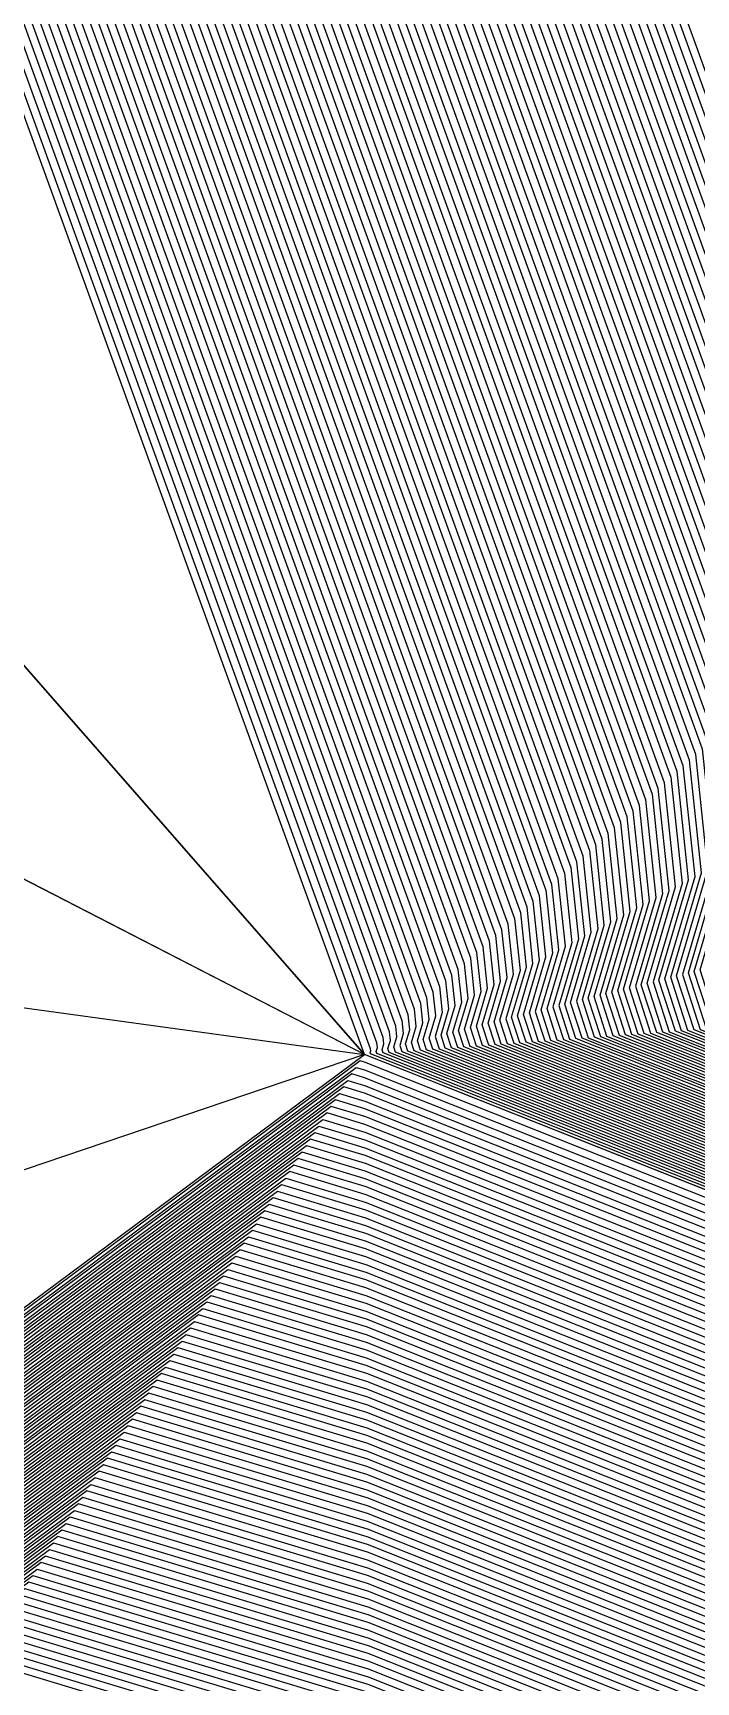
# Model space of a CAD drawing. Extents: x 7084 to 11035, y 13750 to 16729.
# Drawn here: x 8054.8 to 8170.6, y 14582.4 to 14870.4 of the extents above; entities that cross this region are included whole.
import ezdxf

# ---------------------------------------------------------------- set-up
doc = ezdxf.new("R2010")
doc.units = 0
doc.layers.add('Default', color=7, linetype='Continuous')

msp = doc.modelspace()

# ---------------------------------------------------------------- linework, layer by layer
at = {"layer": 'Default'}
for points in [[(8894.11, 16236.49), (8387.24, 16218.85), (8346.13, 16228.06), (8314.24, 16208.21), (8300.78, 16184.81), (8212.63, 16109.83), (8184.28, 16094.23), (7977.12, 15900.14), (7953.03, 15899.43), (7943.81, 15839.88), (7860.07, 15509.05), (7858.65, 15504.79), (7850.86, 15462.96), (7837.63, 15308.57), (7692.18, 15154.19), (7564.37, 15004.21), (7550.19, 14971.6), (7475.26, 14803.98), (7445.5, 14745.84), (7432.27, 14481.18), (7474.8, 14442.18), (7571.76, 14287.79), (7605.78, 14278.58), (8068.57, 14622.64)], [(8308.88, 16220.59), (8291.44, 16190.29), (8206.74, 16118.24), (8170.03, 16098.04), (7971, 15911.57), (7939.79, 15910.65), (7927.86, 15833.52), (7847.4, 15515.66), (7845.56, 15510.16), (7835.47, 15455.98), (7822.76, 15307.65), (7683.02, 15159.32), (7560.21, 15015.22), (7541.86, 14972.98), (7469.87, 14811.94), (7431.32, 14736.64), (7418.61, 14482.36), (7473.68, 14431.86), (7566.85, 14283.52), (7610.9, 14271.59), (8055.55, 14602.16), (8113.37, 14584.71), (8604.6, 14389.76)], [(8899.66, 16214.25), (8362.98, 16195.57), (8340.07, 16200.7), (8322.29, 16189.64), (8314.78, 16176.6), (8221.45, 16097.2), (8205.65, 16088.51), (7986.31, 15883), (7972.88, 15882.61), (7967.74, 15849.41), (7879.07, 15499.12), (7878.28, 15496.75), (7873.94, 15473.43), (7859.94, 15309.96), (7705.93, 15146.5), (7570.59, 14987.7), (7562.69, 14969.52), (7483.36, 14792.04), (7466.77, 14759.63), (7452.77, 14479.4), (7476.47, 14457.67), (7579.14, 14294.2), (7598.1, 14289.06), (8088.11, 14653.36)], [(8902.54, 16202.72), (8350.4, 16183.5), (8336.92, 16186.52), (8326.46, 16180.01), (8322.05, 16172.34), (8226.02, 16090.65), (8216.73, 16085.54), (7991.07, 15874.11), (7983.17, 15873.88), (7980.15, 15854.35), (7888.93, 15493.97), (7888.46, 15492.58), (7885.9, 15478.86), (7871.5, 15310.69), (7713.06, 15142.51), (7573.82, 14979.13), (7569.18, 14968.44), (7487.56, 14785.85), (7477.8, 14766.79), (7463.39, 14478.48), (7477.33, 14465.7), (7582.96, 14297.52), (7594.12, 14294.5), (8098.25, 14669.29)], [(8622.29, 14404.43), (8113.24, 14606.45), (8067.13, 14620.36), (7606.35, 14277.8), (7571.22, 14287.32), (7474.67, 14441.03), (7430.76, 14481.31), (7443.92, 14744.82), (7474.66, 14804.86), (7549.26, 14971.75), (7563.9, 15005.43), (7691.17, 15154.76), (7835.98, 15308.47), (7849.15, 15462.19), (7857.2, 15505.39), (7858.66, 15509.78), (7942.04, 15839.17), (7951.55, 15900.68), (7976.44, 15901.41), (8182.69, 16094.65)], [(8632.24, 14412.68), (8113.17, 14618.68), (8073.64, 14630.61), (7603.79, 14281.29), (7573.67, 14289.45), (7475.23, 14446.2), (7437.59, 14480.72), (7451.01, 14749.42), (7477.36, 14800.88), (7553.43, 14971.06), (7565.98, 14999.93), (7695.75, 15152.19), (7843.41, 15308.94), (7856.84, 15465.68), (7863.74, 15502.71), (7865, 15506.47), (7950.02, 15842.35), (7958.17, 15895.07), (7979.5, 15895.7), (8189.82, 16092.74)], [(8647.72, 14425.51), (8113.05, 14637.7), (8083.77, 14646.54), (7599.81, 14286.73), (7577.5, 14292.77), (7476.1, 14454.23), (7448.21, 14479.8), (7462.04, 14756.57), (7481.56, 14794.69), (7559.92, 14969.98), (7569.21, 14991.37), (7702.88, 15148.2), (7854.98, 15309.66), (7868.81, 15471.11), (7873.92, 15498.54), (7874.85, 15501.33), (7962.42, 15847.29), (7968.47, 15886.34), (7984.27, 15886.81), (8200.9, 16089.78)], [(8634.45, 14414.51), (8113.15, 14621.4), (8075.09, 14632.88), (7603.22, 14282.07), (7574.22, 14289.93), (7475.35, 14447.34), (7439.1, 14480.58), (7452.59, 14750.44), (7477.96, 14800), (7554.36, 14970.9), (7566.44, 14998.71), (7696.77, 15151.62), (7845.07, 15309.04), (7858.55, 15466.45), (7865.19, 15502.11), (7866.4, 15505.74), (7951.79, 15843.06), (7959.64, 15893.82), (7980.18, 15894.43)], [(7966.99, 15887.59), (7960.65, 15846.59), (7873.44, 15502.06), (7872.47, 15499.13), (7867.1, 15470.33), (7853.33, 15309.55), (7701.86, 15148.77), (7568.75, 14992.59), (7558.99, 14970.13), (7480.96, 14795.58), (7460.46, 14755.55), (7446.69, 14479.93), (7475.97, 14453.08), (7576.95, 14292.3), (7600.38, 14285.95), (8082.32, 14644.26), (8113.07, 14634.98), (8645.5, 14423.68)], [(7970.67, 15884.48), (7965.08, 15848.35), (7876.96, 15500.22), (7876.1, 15497.64), (7871.37, 15472.27), (7857.46, 15309.81), (7704.4, 15147.35), (7569.9, 14989.53), (7561.3, 14969.75), (7482.46, 14793.36), (7464.4, 14758.1), (7450.49, 14479.6), (7476.28, 14455.95), (7578.32, 14293.49), (7598.95, 14287.89), (8085.94, 14649.95), (8113.03, 14641.78), (8651.03, 14428.26)], [(7994.33, 15860), (7900.19, 15488.09), (7900.09, 15487.81), (7899.58, 15485.07), (7884.72, 15311.51), (7721.21, 15137.95), (7577.52, 14969.35), (7576.59, 14967.21), (7492.35, 14778.77), (7490.4, 14774.96), (7475.54, 14477.43), (7478.32, 14474.87), (7587.33, 14301.31), (7589.56, 14300.71), (8109.83, 14687.5), (8112.75, 14686.62), (8687.52, 14458.51)], [(7996.1, 15860.71), (7901.59, 15487.36), (7901.55, 15487.22), (7901.29, 15485.84), (7886.37, 15311.61), (7722.23, 15137.38), (7577.98, 14968.12), (7577.51, 14967.06), (7492.95, 14777.89), (7491.98, 14775.98), (7477.05, 14477.3), (7478.45, 14476.02), (7587.88, 14301.79), (7588.99, 14301.48), (8111.27, 14689.77), (8112.74, 14689.33), (8689.73, 14460.34)], [(7588.42, 14302.26), (8112.72, 14692.05), (7578.44, 14966.9), (7493.55, 14777), (8112.72, 14692.05), (7888.02, 15311.71), (8327.43, 15541.59), (7903, 15486.62), (8326.71, 15543.54), (8327.43, 15541.59), (8326.71, 15544.54), (7997.87, 15861.42)], [(7987.24, 15857.18), (7894.56, 15491.03), (7894.28, 15490.2), (7892.74, 15481.97), (7878.11, 15311.1), (7717.13, 15140.23), (7575.67, 14974.24), (7572.88, 14967.83), (7489.95, 14782.31), (7484.1, 14770.87), (7469.46, 14477.96), (7477.83, 14470.28), (7585.15, 14299.42), (7591.84, 14297.6), (8104.04, 14678.4), (8112.82, 14675.75), (8678.67, 14451.17)], [(7988.13, 15857.53), (7895.26, 15490.66), (7895, 15489.9), (7893.6, 15482.35), (7878.94, 15311.15), (7717.64, 15139.94), (7575.9, 14973.63), (7573.34, 14967.75), (7490.25, 14781.87), (7484.89, 14771.38), (7470.22, 14477.89), (7477.89, 14470.86), (7585.42, 14299.65), (7591.55, 14297.99), (8104.76, 14679.53), (8112.81, 14677.1), (8679.78, 14452.09)], [(7989.01, 15857.89), (7895.96, 15490.3), (7895.73, 15489.6), (7894.45, 15482.74), (7879.76, 15311.2), (7718.15, 15139.66), (7576.13, 14973.02), (7573.81, 14967.67), (7490.55, 14781.43), (7485.67, 14771.9), (7470.98, 14477.82), (7477.95, 14471.43), (7585.69, 14299.89), (7591.27, 14298.38), (8105.48, 14680.67), (8112.8, 14678.46), (8680.89, 14453.01)], [(8684.2, 14455.76), (8112.78, 14682.54), (8107.65, 14684.09), (7590.42, 14299.54), (7586.51, 14300.6), (7478.14, 14473.15), (7473.26, 14477.63), (7488.04, 14773.43), (7491.45, 14780.1), (7575.2, 14967.44), (7576.82, 14971.18), (7719.68, 15138.8), (7882.24, 15311.35), (7897.02, 15483.91), (7897.91, 15488.71), (7898.08, 15489.19), (7991.67, 15858.95)], [(7992.56, 15859.3), (7898.78, 15488.83), (7898.64, 15488.41), (7897.87, 15484.29), (7883.07, 15311.41), (7720.19, 15138.52), (7577.05, 14970.57), (7575.66, 14967.36), (7491.75, 14779.66), (7488.83, 14773.94), (7474.02, 14477.56), (7478.2, 14473.73), (7586.79, 14300.84), (7590.13, 14299.93), (8108.38, 14685.22), (8112.77, 14683.9), (8685.31, 14456.67)], [(8686.41, 14457.59), (8112.76, 14685.26), (8109.1, 14686.36), (7589.85, 14300.32), (7587.06, 14301.08), (7478.26, 14474.3), (7474.78, 14477.5), (7489.61, 14774.45), (7492.05, 14779.22), (7576.12, 14967.29), (7577.28, 14969.96), (7720.7, 15138.23), (7883.89, 15311.46), (7898.73, 15484.68), (7899.37, 15488.11), (7899.48, 15488.46), (7993.44, 15859.65)], [(7981.04, 15854.71), (7889.63, 15493.61), (7889.19, 15492.28), (7886.76, 15479.25), (7872.33, 15310.74), (7713.57, 15142.22), (7574.05, 14978.52), (7569.64, 14968.36), (7487.86, 14785.41), (7478.58, 14767.3), (7464.15, 14478.42), (7477.4, 14466.27), (7583.23, 14297.75), (7593.83, 14294.88), (8098.97, 14670.43), (8112.88, 14666.23), (8670.93, 14444.76)], [(8672.04, 14445.68), (8112.87, 14667.59), (8099.69, 14671.57), (7593.55, 14295.27), (7583.51, 14297.99), (7477.46, 14466.84), (7464.91, 14478.35), (7479.37, 14767.81), (7488.16, 14784.96), (7570.1, 14968.29), (7574.29, 14977.91), (7714.08, 15141.94), (7873.15, 15310.79), (7887.61, 15479.64), (7889.91, 15491.98), (7890.33, 15493.24), (7981.92, 15855.06)], [(8675.36, 14448.43), (8112.84, 14671.67), (8101.86, 14674.98), (7592.69, 14296.44), (7584.33, 14298.7), (7477.64, 14468.56), (7467.19, 14478.15), (7481.74, 14769.34), (7489.05, 14783.64), (7571.49, 14968.06), (7574.98, 14976.08), (7715.61, 15141.08), (7875.63, 15310.94), (7890.18, 15480.8), (7892.1, 15491.09), (7892.44, 15492.13), (7984.58, 15856.12)], [(7985.47, 15856.47), (7893.15, 15491.77), (7892.82, 15490.79), (7891.03, 15481.19), (7876.46, 15310.99), (7716.12, 15140.8), (7575.21, 14975.46), (7571.96, 14967.98), (7489.35, 14783.19), (7482.52, 14769.85), (7467.95, 14478.09), (7477.71, 14469.14), (7584.6, 14298.94), (7592.41, 14296.83), (8102.59, 14676.12), (8112.84, 14673.03), (8676.46, 14449.34)], [(8659.88, 14435.59), (8112.96, 14652.65), (8091.73, 14659.05), (7596.68, 14291), (7580.5, 14295.38), (7476.78, 14460.53), (7456.56, 14479.07), (7470.71, 14762.19), (7484.86, 14789.83), (7565.01, 14969.13), (7571.75, 14984.64), (7708.48, 15145.07), (7864.07, 15310.22), (7878.21, 15475.37), (7881.92, 15495.26), (7882.59, 15497.28), (7972.17, 15851.18)], [(7973.95, 15851.88), (7884, 15496.55), (7883.37, 15494.66), (7879.92, 15476.15), (7865.72, 15310.32), (7709.5, 15144.5), (7572.21, 14983.42), (7565.94, 14968.98), (7485.46, 14788.94), (7472.28, 14763.21), (7458.08, 14478.94), (7476.9, 14461.68), (7581.05, 14295.86), (7596.11, 14291.78), (8093.18, 14661.33), (8112.94, 14655.37), (8662.09, 14437.43)], [(7974.83, 15852.24), (7884.7, 15496.18), (7884.1, 15494.37), (7880.78, 15476.54), (7866.54, 15310.38), (7710, 15144.22), (7572.44, 14982.8), (7566.4, 14968.9), (7485.76, 14788.5), (7473.07, 14763.72), (7458.84, 14478.88), (7476.96, 14462.25), (7581.32, 14296.09), (7595.82, 14292.17), (8093.9, 14662.47), (8112.93, 14656.72), (8663.19, 14438.34)], [(8664.3, 14439.26), (8112.93, 14658.08), (8094.63, 14663.6), (7595.54, 14292.55), (7581.6, 14296.33), (7477.02, 14462.83), (7459.6, 14478.81), (7473.86, 14764.23), (7486.06, 14788.06), (7566.86, 14968.83), (7572.67, 14982.19), (7710.51, 15143.93), (7867.37, 15310.43), (7881.63, 15476.92), (7884.83, 15494.07), (7885.41, 15495.81), (7975.72, 15852.59)], [(8665.41, 14440.18), (8112.92, 14659.44), (8095.35, 14664.74), (7595.25, 14292.94), (7581.87, 14296.57), (7477.09, 14463.4), (7460.36, 14478.74), (7474.64, 14764.74), (7486.36, 14787.62), (7567.32, 14968.75), (7572.9, 14981.58), (7711.02, 15143.65), (7868.2, 15310.48), (7882.49, 15477.31), (7885.55, 15493.77), (7886.11, 15495.44), (7976.6, 15852.94)], [(7977.49, 15853.3), (7886.81, 15495.08), (7886.28, 15493.47), (7883.34, 15477.7), (7869.02, 15310.53), (7711.53, 15143.36), (7573.13, 14980.97), (7567.79, 14968.67), (7486.66, 14787.17), (7475.43, 14765.25), (7461.12, 14478.68), (7477.15, 14463.98), (7582.14, 14296.81), (7594.97, 14293.33), (8096.07, 14665.88), (8112.91, 14660.8), (8666.51, 14441.09)], [(7978.38, 15853.65), (7887.52, 15494.71), (7887.01, 15493.17), (7884.19, 15478.09), (7869.85, 15310.58), (7712.04, 15143.08), (7573.36, 14980.36), (7568.25, 14968.59), (7486.96, 14786.73), (7476.22, 14765.76), (7461.87, 14478.61), (7477.21, 14464.55), (7582.42, 14297.04), (7594.68, 14293.72), (8096.8, 14667.02), (8112.9, 14662.16), (8667.62, 14442.01)], [(7979.26, 15854), (7888.22, 15494.34), (7887.73, 15492.88), (7885.05, 15478.48), (7870.67, 15310.63), (7712.55, 15142.79), (7573.59, 14979.75), (7568.71, 14968.52), (7487.26, 14786.29), (7477.01, 14766.28), (7462.63, 14478.55), (7477.27, 14465.12), (7582.69, 14297.28), (7594.4, 14294.11), (8097.52, 14668.15), (8112.89, 14663.52), (8668.72, 14442.93)], [(7965.97, 15848.7), (7877.66, 15499.86), (7876.83, 15497.34), (7872.23, 15472.66), (7858.28, 15309.86), (7704.91, 15147.07), (7570.13, 14988.92), (7561.77, 14969.67), (7482.76, 14792.92), (7465.19, 14758.61), (7451.25, 14479.53), (7476.34, 14456.52), (7578.59, 14293.72), (7598.67, 14288.28), (8086.67, 14651.09), (8113.02, 14643.14), (8652.14, 14429.18)], [(7966.85, 15849.06), (7878.37, 15499.49), (7877.55, 15497.05), (7873.08, 15473.05), (7859.11, 15309.91), (7705.42, 15146.78), (7570.36, 14988.31), (7562.23, 14969.6), (7483.06, 14792.48), (7465.98, 14759.12), (7452.01, 14479.47), (7476.41, 14457.09), (7578.86, 14293.96), (7598.38, 14288.67), (8087.39, 14652.22), (8113.01, 14644.5), (8653.24, 14430.09)], [(7968.63, 15849.76), (7879.78, 15498.75), (7879.01, 15496.45), (7874.79, 15473.82), (7860.76, 15310.02), (7706.44, 15146.21), (7570.82, 14987.09), (7563.16, 14969.44), (7483.66, 14791.6), (7467.55, 14760.14), (7453.53, 14479.34), (7476.53, 14458.24), (7579.41, 14294.43), (7597.81, 14289.45), (8088.84, 14654.5), (8112.99, 14647.21), (8655.46, 14431.93)], [(7969.51, 15850.12), (7880.48, 15498.38), (7879.74, 15496.15), (7875.65, 15474.21), (7861.59, 15310.07), (7706.95, 15145.93), (7571.06, 14986.47), (7563.62, 14969.36), (7483.96, 14791.15), (7468.34, 14760.66), (7454.28, 14479.27), (7476.59, 14458.81), (7579.68, 14294.67), (7597.53, 14289.84), (8089.56, 14655.64), (8112.98, 14648.57), (8656.56, 14432.84)], [(7957.99, 15845.53), (7871.33, 15503.16), (7870.28, 15500.03), (7864.53, 15469.17), (7850.85, 15309.4), (7700.33, 15149.63), (7568.06, 14994.42), (7557.6, 14970.37), (7480.06, 14796.9), (7458.1, 14754.01), (7444.42, 14480.12), (7475.79, 14451.36), (7576.13, 14291.59), (7601.23, 14284.79), (8080.15, 14640.85), (8113.09, 14630.91), (8642.19, 14420.93)], [(7959.76, 15846.23), (7872.74, 15502.43), (7871.74, 15499.43), (7866.24, 15469.94), (7852.5, 15309.5), (7701.35, 15149.06), (7568.52, 14993.2), (7558.53, 14970.21), (7480.66, 14796.02), (7459.68, 14755.04), (7445.94, 14479.99), (7475.91, 14452.5), (7576.68, 14292.06), (7600.66, 14285.57), (8081.6, 14643.12), (8113.07, 14633.63), (8644.4, 14422.76)], [(7961.54, 15846.94), (7874.15, 15501.69), (7873.19, 15498.83), (7867.95, 15470.72), (7854.15, 15309.6), (7702.37, 15148.49), (7568.98, 14991.98), (7559.45, 14970.06), (7481.26, 14795.13), (7461.25, 14756.06), (7447.45, 14479.86), (7476.03, 14453.65), (7577.23, 14292.54), (7600.09, 14286.34), (8083.05, 14645.4), (8113.06, 14636.34), (8646.61, 14424.59)], [(7963.31, 15847.65), (7875.55, 15500.96), (7874.65, 15498.24), (7869.66, 15471.49), (7855.81, 15309.71), (7703.39, 15147.92), (7569.44, 14990.75), (7560.38, 14969.9), (7481.86, 14794.25), (7462.83, 14757.08), (7448.97, 14479.73), (7476.16, 14454.8), (7577.77, 14293.01), (7599.52, 14287.12), (8084.5, 14647.67), (8113.04, 14639.06), (8648.82, 14426.43)], [(7964.2, 15848), (7876.26, 15500.59), (7875.37, 15497.94), (7870.52, 15471.88), (7856.63, 15309.76), (7703.89, 15147.63), (7569.67, 14990.14), (7560.84, 14969.83), (7482.16, 14793.81), (7463.62, 14757.59), (7449.73, 14479.66), (7476.22, 14455.37), (7578.05, 14293.25), (7599.24, 14287.51), (8085.22, 14648.81), (8113.03, 14640.42), (8649.93, 14427.34)], [(8633.34, 14413.59), (8113.16, 14620.04), (8074.36, 14631.74), (7603.51, 14281.68), (7573.95, 14289.69), (7475.29, 14446.77), (7438.35, 14480.65), (7451.8, 14749.93), (7477.66, 14800.44), (7553.9, 14970.98), (7566.21, 14999.32), (7696.26, 15151.91), (7844.24, 15308.99), (7857.69, 15466.07), (7864.47, 15502.41), (7865.7, 15506.11), (7950.9, 15842.7)], [(8635.55, 14415.43), (8113.14, 14622.76), (8075.81, 14634.02), (7602.94, 14282.46), (7574.49, 14290.17), (7475.42, 14447.92), (7439.86, 14480.52), (7453.37, 14750.95), (7478.26, 14799.55), (7554.82, 14970.83), (7566.67, 14998.09), (7697.28, 15151.34), (7845.89, 15309.09), (7859.4, 15466.84), (7865.92, 15501.81), (7867.11, 15505.37), (7952.67, 15843.41)], [(8636.66, 14416.34), (8113.13, 14624.12), (8076.53, 14635.16), (7602.65, 14282.85), (7574.77, 14290.4), (7475.48, 14448.49), (7440.62, 14480.45), (7454.16, 14751.46), (7478.56, 14799.11), (7555.28, 14970.75), (7566.9, 14997.48), (7697.78, 15151.05), (7846.72, 15309.14), (7860.26, 15467.23), (7866.65, 15501.52), (7867.81, 15505), (7953.56, 15843.76)], [(8637.77, 14417.26), (8113.12, 14625.47), (8077.26, 14636.29), (7602.37, 14283.24), (7575.04, 14290.64), (7475.54, 14449.06), (7441.38, 14480.39), (7454.95, 14751.97), (7478.86, 14798.67), (7555.75, 14970.67), (7567.13, 14996.87), (7698.29, 15150.77), (7847.55, 15309.19), (7861.11, 15467.62), (7867.38, 15501.22), (7868.51, 15504.63), (7954.45, 15844.11)], [(7956.22, 15844.82), (7869.92, 15503.9), (7868.83, 15500.62), (7862.82, 15468.39), (7849.2, 15309.3), (7699.31, 15150.2), (7567.59, 14995.65), (7556.67, 14970.52), (7479.46, 14797.79), (7456.53, 14752.99), (7442.9, 14480.26), (7475.66, 14450.21), (7575.59, 14291.11), (7601.8, 14284.01), (8078.71, 14638.57), (8113.11, 14628.19), (8639.98, 14419.09)], [(7957.11, 15845.17), (7870.63, 15503.53), (7869.56, 15500.32), (7863.68, 15468.78), (7850.02, 15309.35), (7699.82, 15149.91), (7567.83, 14995.04), (7557.14, 14970.44), (7479.76, 14797.34), (7457.31, 14753.5), (7443.66, 14480.19), (7475.73, 14450.78), (7575.86, 14291.35), (7601.51, 14284.4), (8079.43, 14639.71), (8113.1, 14629.55), (8641.08, 14420.01)], [(7944.7, 15840.23), (7860.77, 15508.68), (7859.38, 15504.49), (7851.71, 15463.35), (7838.46, 15308.63), (7692.69, 15153.9), (7564.6, 15003.6), (7550.65, 14971.52), (7475.56, 14803.53), (7446.28, 14746.35), (7433.03, 14481.11), (7474.86, 14442.75), (7572.04, 14288.03), (7605.5, 14278.96), (8069.3, 14623.78), (8113.21, 14610.53), (8625.6, 14407.18)], [(7946.47, 15840.94), (7862.18, 15507.94), (7860.83, 15503.9), (7853.42, 15464.13), (7840.11, 15308.73), (7693.71, 15153.33), (7565.06, 15002.38), (7551.58, 14971.37), (7476.16, 14802.65), (7447.86, 14747.37), (7434.55, 14480.98), (7474.98, 14443.9), (7572.58, 14288.5), (7604.93, 14279.74), (8070.74, 14626.05), (8113.2, 14613.25), (8627.81, 14409.01)], [(8631.13, 14411.76), (8113.17, 14617.32), (8072.92, 14629.47), (7604.07, 14280.91), (7573.4, 14289.22), (7475.17, 14445.62), (7436.83, 14480.78), (7450.22, 14748.9), (7477.06, 14801.32), (7552.97, 14971.14), (7565.75, 15000.54), (7695.24, 15152.48), (7842.59, 15308.88), (7855.98, 15465.29), (7863.01, 15503.01), (7864.29, 15506.84), (7949.13, 15842)], [(8615.65, 14398.93), (8113.29, 14598.3), (8062.78, 14613.54), (7608.06, 14275.47), (7569.58, 14285.9), (7474.3, 14437.59), (7426.2, 14481.7), (7439.19, 14741.75), (7472.86, 14807.51), (7546.49, 14972.21), (7562.52, 15009.1), (7688.11, 15156.47), (7831.02, 15308.16), (7844.02, 15459.86), (7852.83, 15507.18), (7854.44, 15511.99), (7936.72, 15837.05)], [(8616.76, 14399.84), (8113.28, 14599.66), (8063.51, 14614.68), (7607.77, 14275.86), (7569.85, 14286.13), (7474.36, 14438.17), (7426.96, 14481.64), (7439.98, 14742.26), (7473.16, 14807.07), (7546.95, 14972.14), (7562.75, 15008.49), (7688.62, 15156.18), (7831.85, 15308.21), (7844.87, 15460.25), (7853.56, 15506.88), (7855.14, 15511.62), (7937.61, 15837.41)], [(8621.18, 14403.51), (8113.25, 14605.09), (8066.4, 14619.23), (7606.64, 14277.41), (7570.94, 14287.08), (7474.61, 14440.46), (7430, 14481.37), (7443.13, 14744.31), (7474.36, 14805.3), (7548.8, 14971.83), (7563.67, 15006.05), (7690.66, 15155.04), (7835.15, 15308.42), (7848.29, 15461.8), (7856.47, 15505.69), (7857.96, 15510.15), (7941.15, 15838.82)], [(8623.39, 14405.34), (8113.23, 14607.81), (8067.85, 14621.5), (7606.07, 14278.19), (7571.49, 14287.56), (7474.73, 14441.61), (7431.51, 14481.24), (7444.71, 14745.33), (7474.96, 14804.42), (7549.73, 14971.67), (7564.13, 15004.82), (7691.67, 15154.47), (7836.81, 15308.52), (7850, 15462.57), (7857.92, 15505.09), (7859.36, 15509.41), (7942.93, 15839.52)], [(8605.7, 14390.68), (8113.36, 14586.07), (8056.27, 14603.3), (7610.62, 14271.98), (7567.12, 14283.76), (7473.74, 14432.43), (7419.37, 14482.29), (7432.1, 14737.15), (7470.17, 14811.49), (7542.32, 14972.91), (7560.44, 15014.61), (7683.53, 15159.03), (7823.59, 15307.7), (7836.32, 15456.37), (7846.29, 15509.86), (7848.1, 15515.3), (7928.75, 15833.87)], [(7930.52, 15834.58), (7849.51, 15514.56), (7847.75, 15509.26), (7838.03, 15457.14), (7825.24, 15307.8), (7684.55, 15158.46), (7560.9, 15013.39), (7543.24, 14972.75), (7470.76, 14810.61), (7433.68, 14738.18), (7420.89, 14482.16), (7473.87, 14433.58), (7567.67, 14284.24), (7610.05, 14272.75), (8057.72, 14605.57), (8113.35, 14588.79), (8607.91, 14392.51)], [(7931.4, 15834.93), (7850.21, 15514.19), (7848.47, 15508.96), (7838.89, 15457.53), (7826.07, 15307.85), (7685.06, 15158.18), (7561.14, 15012.77), (7543.71, 14972.67), (7471.06, 14810.17), (7434.47, 14738.69), (7421.65, 14482.1), (7473.93, 14434.15), (7567.94, 14284.47), (7609.77, 14273.14), (8058.44, 14606.71), (8113.34, 14590.15), (8609.02, 14393.43)], [(8610.12, 14394.34), (8113.33, 14591.51), (8059.16, 14607.85), (7609.48, 14273.53), (7568.21, 14284.71), (7473.99, 14434.72), (7422.41, 14482.03), (7435.25, 14739.2), (7471.36, 14809.72), (7544.17, 14972.6), (7561.37, 15012.16), (7685.56, 15157.89), (7826.89, 15307.91), (7839.74, 15457.92), (7849.2, 15508.67), (7850.92, 15513.83), (7932.29, 15835.29)], [(7933.18, 15835.64), (7851.62, 15513.46), (7849.93, 15508.37), (7840.6, 15458.31), (7827.72, 15307.96), (7686.07, 15157.61), (7561.6, 15011.55), (7544.63, 14972.52), (7471.66, 14809.28), (7436.04, 14739.71), (7423.17, 14481.96), (7474.05, 14435.3), (7568.48, 14284.95), (7609.2, 14273.92), (8059.89, 14608.99), (8113.32, 14592.86), (8611.23, 14395.26)], [(7934.06, 15835.99), (7852.33, 15513.09), (7850.65, 15508.07), (7841.45, 15458.7), (7828.55, 15308.01), (7686.58, 15157.32), (7561.83, 15010.94), (7545.1, 14972.44), (7471.96, 14808.84), (7436.83, 14740.22), (7423.92, 14481.9), (7474.12, 14435.87), (7568.76, 14285.18), (7608.91, 14274.31), (8060.61, 14610.12), (8113.31, 14594.22), (8612.34, 14396.18)], [(7934.95, 15836.35), (7853.03, 15512.72), (7851.38, 15507.77), (7842.31, 15459.08), (7829.37, 15308.06), (7687.09, 15157.04), (7562.06, 15010.33), (7545.56, 14972.37), (7472.26, 14808.4), (7437.62, 14740.73), (7424.68, 14481.83), (7474.18, 14436.45), (7569.03, 14285.42), (7608.63, 14274.69), (8061.34, 14611.26), (8113.31, 14595.58), (8613.44, 14397.09)], [(7935.84, 15836.7), (7853.73, 15512.36), (7852.11, 15507.47), (7843.16, 15459.47), (7830.2, 15308.11), (7687.6, 15156.75), (7562.29, 15009.72), (7546.02, 14972.29), (7472.56, 14807.96), (7438.41, 14741.24), (7425.44, 14481.77), (7474.24, 14437.02), (7569.3, 14285.66), (7608.34, 14275.08), (8062.06, 14612.4), (8113.3, 14596.94), (8614.55, 14398.01)], [(7921.65, 15831.05), (7842.47, 15518.24), (7840.47, 15512.24), (7829.48, 15453.27), (7816.98, 15307.29), (7679.45, 15161.31), (7558.6, 15019.5), (7538.61, 14973.52), (7467.77, 14815.03), (7425.8, 14733.07), (7413.3, 14482.82), (7473.25, 14427.84), (7564.93, 14281.86), (7612.9, 14268.87), (8050.48, 14594.19), (8113.43, 14575.2), (8596.86, 14383.34)], [(8597.96, 14384.26), (8113.42, 14576.56), (8051.2, 14595.33), (7612.61, 14269.26), (7565.21, 14282.1), (7473.31, 14428.42), (7414.06, 14482.75), (7426.59, 14733.58), (7468.07, 14814.59), (7539.08, 14973.44), (7558.83, 15018.89), (7679.96, 15161.02), (7817.81, 15307.34), (7830.34, 15453.65), (7841.2, 15511.94), (7843.18, 15517.87), (7922.54, 15831.4)], [(7923.43, 15831.76), (7843.88, 15517.5), (7841.93, 15511.64), (7831.19, 15454.04), (7818.63, 15307.39), (7680.47, 15160.74), (7559.06, 15018.28), (7539.54, 14973.37), (7468.37, 14814.15), (7427.38, 14734.09), (7414.82, 14482.69), (7473.37, 14428.99), (7565.48, 14282.34), (7612.33, 14269.65), (8051.93, 14596.47), (8113.41, 14577.92), (8599.07, 14385.18)], [(8600.17, 14386.09), (8113.4, 14579.28), (8052.65, 14597.61), (7612.04, 14270.03), (7565.75, 14282.58), (7473.44, 14429.56), (7415.58, 14482.62), (7428.16, 14734.6), (7468.67, 14813.7), (7540, 14973.29), (7559.29, 15017.67), (7680.98, 15160.45), (7819.46, 15307.44), (7832.05, 15454.43), (7842.66, 15511.35), (7844.58, 15517.13), (7924.31, 15832.11)], [(7925.2, 15832.46), (7845.29, 15516.77), (7843.38, 15511.05), (7832.9, 15454.82), (7820.29, 15307.49), (7681.49, 15160.17), (7559.52, 15017.05), (7540.47, 14973.21), (7468.97, 14813.26), (7428.95, 14735.11), (7416.33, 14482.56), (7473.5, 14430.14), (7566.03, 14282.81), (7611.76, 14270.42), (8053.38, 14598.74), (8113.4, 14580.64), (8601.28, 14387.01)], [(7926.97, 15833.17), (7846.7, 15516.03), (7844.84, 15510.45), (7834.61, 15455.59), (7821.94, 15307.6), (7682.51, 15159.6), (7559.98, 15015.83), (7541.39, 14973.06), (7469.57, 14812.38), (7430.53, 14736.13), (7417.85, 14482.42), (7473.62, 14431.28), (7566.57, 14283.29), (7611.19, 14271.2), (8054.82, 14601.02), (8113.38, 14583.35), (8603.49, 14388.84)], [(8589.12, 14376.93), (8113.49, 14565.69), (8045.41, 14586.23), (7614.89, 14266.15), (7563.02, 14280.2), (7472.82, 14423.83), (7407.99, 14483.28), (7420.29, 14729.49), (7465.67, 14818.13), (7535.37, 14974.06), (7556.98, 15023.78), (7675.89, 15163.3), (7811.2, 15306.93), (7823.5, 15450.55), (7835.39, 15514.33), (7837.55, 15520.81), (7915.45, 15828.58)], [(8590.22, 14377.84), (8113.48, 14567.05), (8046.14, 14587.37), (7614.6, 14266.54), (7563.3, 14280.44), (7472.88, 14424.4), (7408.74, 14483.21), (7421.07, 14730), (7465.97, 14817.68), (7535.84, 14973.98), (7557.21, 15023.17), (7676.4, 15163.02), (7812.02, 15306.98), (7824.35, 15450.94), (7836.11, 15514.03), (7838.25, 15520.44), (7916.34, 15828.93)], [(7918.11, 15829.64), (7839.66, 15519.71), (7837.57, 15513.43), (7826.06, 15451.72), (7813.68, 15307.08), (7677.42, 15162.45), (7557.67, 15021.95), (7536.76, 14973.83), (7466.57, 14816.8), (7422.65, 14731.02), (7410.26, 14483.08), (7473, 14425.55), (7563.84, 14280.91), (7614.03, 14267.32), (8047.59, 14589.64), (8113.46, 14569.77), (8592.43, 14379.68)], [(7919, 15829.99), (7840.36, 15519.34), (7838.29, 15513.13), (7826.92, 15452.1), (7814.5, 15307.13), (7677.93, 15162.16), (7557.91, 15021.34), (7537.22, 14973.75), (7466.87, 14816.36), (7423.44, 14731.53), (7411.02, 14483.02), (7473.06, 14426.12), (7564.11, 14281.15), (7613.75, 14267.7), (8048.31, 14590.78), (8113.45, 14571.13), (8593.54, 14380.59)], [(7919.88, 15830.34), (7841.07, 15518.97), (7839.02, 15512.84), (7827.77, 15452.49), (7815.33, 15307.18), (7678.44, 15161.88), (7558.14, 15020.72), (7537.69, 14973.68), (7467.17, 14815.91), (7424.23, 14732.05), (7411.78, 14482.95), (7473.13, 14426.7), (7564.39, 14281.39), (7613.46, 14268.09), (8049.03, 14591.92), (8113.45, 14572.48), (8594.65, 14381.51)], [(8595.75, 14382.43), (8113.44, 14573.84), (8049.76, 14593.06), (7613.18, 14268.48), (7564.66, 14281.63), (7473.19, 14427.27), (7412.54, 14482.88), (7425.01, 14732.56), (7467.47, 14815.47), (7538.15, 14973.6), (7558.37, 15020.11), (7678.95, 15161.59), (7816.15, 15307.24), (7828.63, 15452.88), (7839.75, 15512.54), (7841.77, 15518.61), (7920.77, 15830.7)], [(8113.81, 14693.04), (7889.68, 15311.15), (7889.7, 15311.44), (8328.01, 15540.74), (8393.75, 15536.81), (8393.91, 15537.15), (8572.68, 15564.65)], [(8691.22, 14463.49), (8114.89, 14692.21), (8114.78, 14692.57), (8114.98, 14693.27), (8114.9, 14694.03), (7891.33, 15310.59), (7891.38, 15311.17), (8328.59, 15539.89), (8394.16, 15535.97), (8394.49, 15536.64), (8572.81, 15564.07)], [(8116.84, 14693.08), (8117.25, 14694.49), (8117.09, 14696), (7894.64, 15309.47), (7894.73, 15310.62), (8329.74, 15538.2), (8394.99, 15534.3), (8395.64, 15535.63), (8573.06, 15562.93)], [(8690.13, 14465.45), (8118.15, 14692.45), (8117.86, 14693.34), (8118.38, 14695.1), (8118.18, 14696.99), (7896.29, 15308.91), (7896.41, 15310.35), (8330.32, 15537.35), (8395.41, 15533.46), (8396.21, 15535.12), (8573.19, 15562.35)], [(8573.31, 15561.78), (8396.78, 15534.62), (8395.82, 15532.62), (8330.9, 15536.5), (7898.08, 15310.07), (7897.95, 15308.35), (8119.27, 14697.98), (8119.51, 14695.7), (8118.89, 14693.6), (8119.24, 14692.53), (8689.77, 14466.11)], [(8689.41, 14466.76), (8120.32, 14692.61), (8119.92, 14693.86), (8120.65, 14696.31), (8120.37, 14698.97), (7899.6, 15307.79), (7899.76, 15309.8), (8331.48, 15535.65), (8396.23, 15531.78), (8397.36, 15534.11), (8573.44, 15561.2)], [(8689.05, 14467.42), (8121.41, 14692.69), (8120.95, 14694.12), (8121.78, 14696.92), (8121.46, 14699.96), (7901.25, 15307.23), (7901.44, 15309.52), (8332.06, 15534.8), (8396.65, 15530.94), (8397.93, 15533.61), (8573.56, 15560.63)], [(8122.55, 14700.94), (7902.91, 15306.67), (7903.11, 15309.25), (8332.64, 15533.95), (8397.06, 15530.1), (8398.51, 15533.1), (8573.69, 15560.05)], [(8687.96, 14469.38), (8124.67, 14692.94), (8124.04, 14694.9), (8125.18, 14698.75), (8124.73, 14702.92), (7906.21, 15305.54), (7906.47, 15308.7), (8333.79, 15532.26), (8397.89, 15528.43), (8399.66, 15532.09), (8573.94, 15558.9)], [(8574.07, 15558.33), (8400.23, 15531.59), (8398.3, 15527.59), (8334.37, 15531.41), (7908.14, 15308.43), (7907.87, 15304.98), (8125.83, 14703.91), (8126.31, 14699.36), (8125.07, 14695.15), (8125.76, 14693.02), (8687.6, 14470.04)], [(8687.24, 14470.69), (8126.84, 14693.1), (8126.1, 14695.41), (8127.44, 14699.97), (8126.92, 14704.9), (7909.52, 15304.42), (7909.82, 15308.16), (8334.95, 15530.56), (8398.71, 15526.75), (8400.81, 15531.08), (8574.2, 15557.76)], [(8686.88, 14471.35), (8127.93, 14693.18), (8127.13, 14695.67), (8128.57, 14700.58), (8128.01, 14705.88), (7911.18, 15303.86), (7911.5, 15307.88), (8335.53, 15529.71), (8399.13, 15525.91), (8401.38, 15530.57), (8574.32, 15557.18)], [(8688.33, 14468.73), (8123.58, 14692.86), (8123.01, 14694.64), (8124.04, 14698.14), (8123.64, 14701.93), (7904.56, 15306.1), (7904.79, 15308.98), (8333.21, 15533.11), (8397.47, 15529.27), (8399.08, 15532.6)], [(8686.52, 14472), (8129.02, 14693.26), (8128.15, 14695.93), (8129.71, 14701.19), (8129.1, 14706.87), (7912.83, 15303.3), (7913.17, 15307.61), (8336.11, 15528.86), (8399.54, 15525.07)], [(8686.16, 14472.66), (8130.1, 14693.34), (8129.18, 14696.19), (8130.84, 14701.79), (8130.19, 14707.86), (7914.48, 15302.74), (7914.85, 15307.33), (8336.68, 15528.01), (8399.95, 15524.23), (8402.53, 15529.56)], [(8685.79, 14473.31), (8131.19, 14693.42), (8130.21, 14696.45), (8131.97, 14702.4), (8131.29, 14708.85), (7916.14, 15302.18), (7916.53, 15307.06), (8337.26, 15527.17), (8400.37, 15523.39), (8403.1, 15529.06)], [(8685.43, 14473.97), (8132.28, 14693.5), (8131.24, 14696.71), (8133.1, 14703.01), (8132.38, 14709.84), (7917.79, 15301.62), (7918.21, 15306.79), (8337.84, 15526.32), (8400.78, 15522.56), (8403.68, 15528.55)], [(8685.07, 14474.62), (8133.36, 14693.58), (8132.27, 14696.96), (8134.23, 14703.62), (8133.47, 14710.83), (7919.45, 15301.06), (7919.88, 15306.51), (8338.42, 15525.47), (8401.2, 15521.72), (8404.25, 15528.05)], [(8684.71, 14475.28), (8134.45, 14693.66), (8133.3, 14697.22), (8135.37, 14704.23), (8134.56, 14711.81), (7921.1, 15300.49), (7921.56, 15306.24), (8339, 15524.62), (8401.61, 15520.88), (8404.83, 15527.54)], [(8684.35, 14475.94), (8135.53, 14693.74), (8134.33, 14697.48), (8136.5, 14704.84), (8135.66, 14712.8), (7922.75, 15299.93), (7923.24, 15305.97), (8339.58, 15523.77), (8402.02, 15520.04)], [(8683.99, 14476.59), (8136.62, 14693.82), (8135.36, 14697.74), (8137.63, 14705.45), (8136.75, 14713.79), (7924.41, 15299.37), (7924.91, 15305.69), (8340.15, 15522.92), (8402.44, 15519.2)], [(8683.62, 14477.25), (8137.71, 14693.9), (8136.39, 14698), (8138.76, 14706.06), (8137.84, 14714.78), (7926.06, 15298.81), (7926.59, 15305.42), (8340.73, 15522.08), (8402.85, 15518.36)], [(8403.26, 15517.52), (8341.31, 15521.23), (7928.27, 15305.14), (7927.72, 15298.25), (8138.93, 14715.77), (8139.9, 14706.67), (8137.42, 14698.26), (8138.79, 14693.98), (8683.26, 14477.9)], [(8682.9, 14478.56), (8139.88, 14694.07), (8138.44, 14698.52), (8141.03, 14707.28), (8140.02, 14716.75), (7929.37, 15297.69), (7929.94, 15304.87), (8341.89, 15520.38), (8403.68, 15516.69)], [(8682.54, 14479.21), (8140.97, 14694.15), (8139.47, 14698.78), (8142.16, 14707.89), (8141.12, 14717.74), (7931.02, 15297.13), (7931.62, 15304.6), (8342.47, 15519.53), (8404.09, 15515.85)], [(8682.18, 14479.87), (8142.05, 14694.23), (8140.5, 14699.03), (8143.29, 14708.49), (8142.21, 14718.73), (7932.68, 15296.57), (7933.3, 15304.32), (8343.05, 15518.68), (8404.5, 15515.01)], [(8681.82, 14480.52), (8143.14, 14694.31), (8141.53, 14699.29), (8144.43, 14709.1), (8143.3, 14719.72), (7934.33, 15296.01), (7934.97, 15304.05), (8343.63, 15517.83), (8404.92, 15514.17)], [(8405.33, 15513.33), (8344.2, 15516.98), (7936.65, 15303.77), (7935.98, 15295.45), (8144.39, 14720.71), (8145.56, 14709.71), (8142.56, 14699.55), (8144.23, 14694.39)], [(8681.09, 14481.83), (8145.31, 14694.47), (8143.59, 14699.81), (8146.69, 14710.32), (8145.48, 14721.7), (7937.64, 15294.88), (7938.33, 15303.5), (8344.78, 15516.14), (8405.74, 15512.49)], [(8680.73, 14482.49), (8146.4, 14694.55), (8144.62, 14700.07), (8147.82, 14710.93), (8146.58, 14722.68), (7939.29, 15294.32), (7940, 15303.23), (8345.36, 15515.29), (8406.16, 15511.65)], [(8406.57, 15510.81), (8345.94, 15514.44), (7941.68, 15302.95), (7940.95, 15293.76), (8147.67, 14723.67), (8148.96, 14711.54), (8145.65, 14700.33), (8147.48, 14694.63), (8680.37, 14483.14)], [(7836.84, 15513.73), (7825.21, 15451.33), (7812.85, 15307.03), (7676.91, 15162.73), (7557.44, 15022.56), (7536.3, 14973.91), (7466.27, 14817.24), (7421.86, 14730.51), (7409.5, 14483.15), (7472.94, 14424.97), (7563.57, 14280.68), (7614.32, 14266.93), (8046.86, 14588.5), (8113.47, 14568.41), (8591.33, 14378.76)], [(8406.99, 15509.98), (8346.52, 15513.59), (7943.36, 15302.68), (7942.6, 15293.2), (8148.76, 14724.66), (8150.09, 14712.15), (8146.68, 14700.59), (8148.57, 14694.71), (8680.01, 14483.8)], [(8679.65, 14484.45), (8149.66, 14694.79), (8147.7, 14700.84), (8151.22, 14712.76), (8149.85, 14725.65), (7944.25, 15292.64), (7945.04, 15302.41), (8347.1, 15512.74), (8407.4, 15509.14)], [(8679.28, 14485.11), (8150.74, 14694.87), (8148.73, 14701.1), (8152.35, 14713.37), (8150.95, 14726.64), (7945.91, 15292.08), (7946.71, 15302.13), (8347.67, 15511.89), (8407.81, 15508.3)], [(8408.23, 15507.46), (8348.25, 15511.04), (7948.39, 15301.86), (7947.56, 15291.52), (8152.04, 14727.62), (8153.48, 14713.98), (8149.76, 14701.36), (8151.83, 14694.95), (8678.92, 14485.76)], [(8153.13, 14728.61), (7949.22, 15290.96), (7950.07, 15301.58), (8348.83, 15510.2), (8408.64, 15506.62)], [(8678.2, 14487.08), (8154, 14695.11), (8151.82, 14701.88), (8155.75, 14715.19), (8154.22, 14729.6), (7950.87, 15290.4), (7951.74, 15301.31), (8349.41, 15509.35), (8409.05, 15505.78)], [(8677.84, 14487.73), (8155.09, 14695.19), (8152.85, 14702.14), (8156.88, 14715.8), (8155.31, 14730.59), (7952.52, 15289.84), (7953.42, 15301.04), (8349.99, 15508.5), (8409.47, 15504.94)], [(8677.48, 14488.39), (8156.18, 14695.27), (8153.88, 14702.4), (8158.01, 14716.41), (8156.41, 14731.58), (7954.18, 15289.27), (7955.1, 15300.76), (8350.57, 15507.65), (8409.88, 15504.11)], [(8677.11, 14489.04), (8157.26, 14695.35), (8154.91, 14702.66), (8159.15, 14717.02), (8157.5, 14732.56), (7955.83, 15288.71), (7956.77, 15300.49), (8351.14, 15506.8), (8410.29, 15503.27)], [(8160.28, 14717.63), (8158.59, 14733.55), (7957.49, 15288.15), (7958.45, 15300.22), (8351.72, 15505.95), (8410.71, 15502.43)], [(7860.11, 15504.2), (7852.56, 15463.74), (7839.28, 15308.68), (7693.2, 15153.62), (7564.83, 15002.99), (7551.12, 14971.44), (7475.86, 14803.09), (7447.07, 14746.86), (7433.79, 14481.04), (7474.92, 14443.33), (7572.31, 14288.27), (7605.21, 14279.35), (8070.02, 14624.92), (8113.21, 14611.89), (8626.71, 14408.09)], [(8676.39, 14490.35), (8159.44, 14695.52), (8156.97, 14703.17), (8161.41, 14718.24), (8159.68, 14734.54), (7959.14, 15287.59), (7960.13, 15299.94), (8352.3, 15505.11), (8411.12, 15501.59)], [(8676.03, 14491.01), (8160.52, 14695.6), (8157.99, 14703.43), (8162.54, 14718.85), (8160.77, 14735.53), (7960.79, 15287.03), (7961.8, 15299.67), (8352.88, 15504.26), (8411.53, 15500.75)], [(8675.67, 14491.66), (8161.61, 14695.68), (8159.02, 14703.69), (8163.68, 14719.46), (8161.87, 14736.52), (7962.45, 15286.47), (7963.48, 15299.39), (8353.46, 15503.41), (8411.95, 15499.91)], [(8412.36, 15499.07), (8354.04, 15502.56), (7965.16, 15299.12), (7964.1, 15285.91), (8162.96, 14737.51), (8164.81, 14720.07), (8160.05, 14703.95), (8162.69, 14695.76), (8675.31, 14492.32)], [(8674.94, 14492.97), (8163.78, 14695.84), (8161.08, 14704.21), (8165.94, 14720.68), (8164.05, 14738.49), (7965.75, 15285.35), (7966.83, 15298.85), (8354.61, 15501.71), (8412.78, 15498.24)], [(8674.58, 14493.63), (8164.87, 14695.92), (8162.11, 14704.47), (8167.07, 14721.28), (8165.14, 14739.48), (7967.41, 15284.79), (7968.51, 15298.57), (8355.19, 15500.86), (8413.19, 15497.4)], [(8413.6, 15496.56), (8355.77, 15500.01), (7970.19, 15298.3), (7969.06, 15284.23), (8166.24, 14740.47), (8168.21, 14721.89), (8163.14, 14704.72), (8165.95, 14696), (8674.22, 14494.28)], [(8673.86, 14494.94), (8167.04, 14696.08), (8164.17, 14704.98), (8169.34, 14722.5), (8167.33, 14741.46), (7970.72, 15283.66), (7971.87, 15298.02), (8356.35, 15499.17), (8414.02, 15495.72)], [(8673.5, 14495.59), (8168.13, 14696.16), (8165.2, 14705.24), (8170.47, 14723.11), (8168.42, 14742.45), (7972.37, 15283.1), (7973.54, 15297.75), (8356.93, 15498.32), (8414.43, 15494.88)], [(8673.14, 14496.25), (8169.21, 14696.24), (8166.23, 14705.5), (8171.6, 14723.72), (8169.51, 14743.43), (7974.02, 15282.54), (7975.22, 15297.48), (8357.51, 15497.47), (8414.84, 15494.04)], [(7880.46, 15495.86), (7876.5, 15474.6), (7862.41, 15310.12), (7707.46, 15145.64), (7571.29, 14985.86), (7564.08, 14969.29), (7484.26, 14790.71), (7469.13, 14761.17), (7455.04, 14479.2), (7476.65, 14459.39), (7579.96, 14294.91), (7597.25, 14290.22), (8090.28, 14656.78), (8112.98, 14649.93), (8657.67, 14433.76)], [(8672.77, 14496.9), (8170.3, 14696.32), (8167.25, 14705.76), (8172.73, 14724.33), (8170.6, 14744.42), (7975.68, 15281.98), (7976.9, 15297.2), (8358.08, 15496.62), (8415.26, 15493.2)], [(8415.67, 15492.36), (8358.66, 15495.77), (7978.57, 15296.93), (7977.33, 15281.42), (8171.7, 14745.41), (8173.87, 14724.94), (8168.28, 14706.02), (8171.39, 14696.4), (8672.41, 14497.56)], [(8672.05, 14498.22), (8172.47, 14696.48), (8169.31, 14706.28), (8175, 14725.55), (8172.79, 14746.4), (7978.99, 15280.86), (7980.25, 15296.66), (8359.24, 15494.92), (8416.08, 15491.53)], [(8671.33, 14499.53), (8174.64, 14696.64), (8171.37, 14706.79), (8177.26, 14726.77), (8174.97, 14748.38), (7982.29, 15279.74), (7983.6, 15296.11), (8360.4, 15493.23), (8416.91, 15489.85)], [(8670.97, 14500.18), (8175.73, 14696.72), (8172.4, 14707.05), (8178.4, 14727.38), (8176.06, 14749.36), (7983.95, 15279.18), (7985.28, 15295.83), (8360.98, 15492.38), (8417.33, 15489.01)], [(8417.74, 15488.17), (8361.55, 15491.53), (7986.96, 15295.56), (7985.6, 15278.62), (8177.16, 14750.35), (8179.53, 14727.98), (8173.43, 14707.31), (8176.82, 14696.81), (8670.6, 14500.84)], [(8670.24, 14501.49), (8177.9, 14696.89), (8174.46, 14707.57), (8180.66, 14728.59), (8178.25, 14751.34), (7987.26, 15278.05), (7988.63, 15295.29), (8362.13, 15490.68), (8418.15, 15487.33)], [(8669.88, 14502.15), (8178.99, 14696.97), (8175.49, 14707.83), (8181.79, 14729.2), (8179.34, 14752.33), (7988.91, 15277.49), (7990.31, 15295.01), (8362.71, 15489.83), (8418.57, 15486.49)], [(8669.52, 14502.8), (8180.08, 14697.05), (8176.52, 14708.09), (8182.93, 14729.81), (8180.43, 14753.32), (7990.56, 15276.93), (7991.99, 15294.74), (8363.29, 15488.98), (8418.98, 15485.66)], [(8669.16, 14503.46), (8181.16, 14697.13), (8177.54, 14708.35), (8184.06, 14730.42), (8181.53, 14754.3), (7992.22, 15276.37), (7993.66, 15294.47), (8363.87, 15488.14), (8419.39, 15484.82)], [(8668.8, 14504.11), (8182.25, 14697.21), (8178.57, 14708.6), (8185.19, 14731.03), (8182.62, 14755.29), (7993.87, 15275.81), (7995.34, 15294.19), (8364.45, 15487.29)], [(8420.22, 15483.14), (8365.02, 15486.44), (7997.02, 15293.92), (7995.52, 15275.25), (8183.71, 14756.28), (8186.32, 14731.64), (8179.6, 14708.86), (8183.34, 14697.29), (8668.43, 14504.77)], [(8668.07, 14505.42), (8184.42, 14697.37), (8180.63, 14709.12), (8187.46, 14732.25), (8184.8, 14757.27), (7997.18, 15274.69), (7998.7, 15293.64), (8365.6, 15485.59), (8420.63, 15482.3)], [(8421.05, 15481.46), (8366.18, 15484.74), (8000.37, 15293.37), (7998.83, 15274.13), (8185.89, 14758.26), (8188.59, 14732.86), (8181.66, 14709.38), (8185.51, 14697.45), (8667.71, 14506.08)], [(8667.35, 14506.73), (8186.6, 14697.53), (8182.69, 14709.64), (8189.72, 14733.47), (8186.99, 14759.25), (8000.49, 15273.57), (8002.05, 15293.1), (8366.76, 15483.89), (8421.46, 15480.62)], [(8666.99, 14507.39), (8187.68, 14697.61), (8183.72, 14709.9), (8190.85, 14734.07), (8188.08, 14760.23), (8002.14, 15273.01), (8003.73, 15292.82), (8367.34, 15483.04), (8421.87, 15479.79)], [(8422.29, 15478.95), (8367.92, 15482.2), (8005.4, 15292.55), (8003.79, 15272.44), (8189.17, 14761.22), (8191.98, 14734.68), (8184.75, 14710.16), (8188.77, 14697.69), (8666.63, 14508.04)], [(8666.26, 14508.7), (8189.85, 14697.77), (8185.78, 14710.42), (8193.12, 14735.29), (8190.26, 14762.21), (8005.45, 15271.88), (8007.08, 15292.28), (8368.49, 15481.35)], [(8665.54, 14510.01), (8192.03, 14697.93), (8187.83, 14710.93), (8195.38, 14736.51), (8192.45, 14764.19), (8008.76, 15270.76), (8010.43, 15291.73), (8369.65, 15479.65), (8423.53, 15476.43)], [(8665.18, 14510.67), (8193.11, 14698.01), (8188.86, 14711.19), (8196.51, 14737.12), (8193.54, 14765.17), (8010.41, 15270.2), (8012.11, 15291.45), (8370.23, 15478.8), (8423.94, 15475.59)], [(8194.63, 14766.16), (8012.06, 15269.64), (8013.79, 15291.18), (8370.81, 15477.95), (8424.36, 15474.75)], [(8664.46, 14511.98), (8195.29, 14698.18), (8190.92, 14711.71), (8198.78, 14738.34), (8195.72, 14767.15), (8013.72, 15269.08), (8015.46, 15290.91), (8371.39, 15477.11), (8424.77, 15473.91)], [(8425.6, 15472.24), (8372.54, 15475.41), (8018.82, 15290.36), (8017.03, 15267.96), (8197.91, 14769.13), (8201.04, 14739.56), (8192.98, 14712.23), (8197.46, 14698.34), (8663.73, 14513.29)], [(8663.37, 14513.94), (8198.55, 14698.42), (8194.01, 14712.48), (8202.18, 14740.17), (8199, 14770.11), (8018.68, 15267.4), (8020.49, 15290.08), (8373.12, 15474.56), (8426.01, 15471.4)], [(8663.01, 14514.6), (8199.63, 14698.5), (8195.04, 14712.74), (8203.31, 14740.77), (8200.09, 14771.1), (8020.33, 15266.83), (8022.17, 15289.81), (8373.7, 15473.71), (8426.42, 15470.56)], [(8662.65, 14515.25), (8200.72, 14698.58), (8196.07, 14713), (8204.44, 14741.38), (8201.18, 14772.09), (8021.99, 15266.27), (8023.85, 15289.54), (8374.28, 15472.86), (8426.84, 15469.72)], [(8662.29, 14515.91), (8201.8, 14698.66), (8197.09, 14713.26), (8205.57, 14741.99), (8202.28, 14773.08), (8023.64, 15265.71), (8025.52, 15289.26), (8374.86, 15472.01), (8427.25, 15468.88)], [(8661.92, 14516.56), (8202.89, 14698.74), (8198.12, 14713.52), (8206.71, 14742.6), (8203.37, 14774.07), (8025.29, 15265.15), (8027.2, 15288.99), (8375.43, 15471.17), (8427.66, 15468.04)], [(8199.15, 14713.78), (8207.84, 14743.21), (8204.46, 14775.06), (8026.95, 15264.59), (8028.88, 15288.72), (8376.01, 15470.32), (8428.08, 15467.21)], [(8658.77, 14434.68), (8112.97, 14651.29), (8091.01, 14657.91), (7596.96, 14290.61), (7580.23, 14295.15), (7476.72, 14459.96), (7455.8, 14479.14), (7469.92, 14761.68), (7484.56, 14790.27), (7564.55, 14969.21), (7571.52, 14985.25), (7707.97, 15145.36), (7863.24, 15310.17)], [(7864.89, 15310.27), (7708.99, 15144.79), (7571.98, 14984.03), (7565.47, 14969.06), (7485.16, 14789.38), (7471.49, 14762.7), (7457.32, 14479.01), (7476.84, 14461.11), (7580.78, 14295.62), (7596.39, 14291.39), (8092.46, 14660.19), (8112.95, 14654.01), (8660.98, 14436.51)], [(8690.86, 14464.14), (8115.98, 14692.29), (8115.81, 14692.83), (8116.12, 14693.88), (8116, 14695.01), (7892.98, 15310.03)], [(8630.03, 14410.84), (8113.18, 14615.96), (8072.19, 14628.33), (7604.36, 14280.52), (7573.13, 14288.98), (7475.11, 14445.05), (7436.07, 14480.85), (7449.43, 14748.39), (7476.76, 14801.77), (7552.51, 14971.21), (7565.52, 15001.15), (7694.73, 15152.76), (7841.76, 15308.83)], [(7851.68, 15309.45), (7700.84, 15149.34), (7568.29, 14993.81), (7558.06, 14970.29), (7480.36, 14796.46), (7458.89, 14754.52), (7445.18, 14480.06), (7475.85, 14451.93), (7576.41, 14291.83), (7600.94, 14285.18), (8080.88, 14641.98), (8113.08, 14632.27), (8643.29, 14421.84)], [(8671.69, 14498.87), (8173.56, 14696.56), (8170.34, 14706.54), (8176.13, 14726.16), (8173.88, 14747.39), (7980.64, 15280.3)], [(8665.9, 14509.35), (8190.94, 14697.85), (8186.81, 14710.67), (8194.25, 14735.9), (8191.35, 14763.2), (8007.1, 15271.32)], [(8664.09, 14512.63), (8196.37, 14698.26), (8191.95, 14711.97), (8199.91, 14738.95), (8196.82, 14768.14), (8015.37, 15268.52)], [(7689.64, 15155.61), (7563.21, 15007.27), (7547.88, 14971.98), (7473.76, 14806.19), (7441.56, 14743.29), (7428.48, 14481.5), (7474.49, 14439.31), (7570.4, 14286.61), (7607.2, 14276.63), (8064.95, 14616.95), (8113.26, 14602.38), (8618.97, 14401.68)], [(7698.8, 15150.48), (7567.36, 14996.26), (7556.21, 14970.6), (7479.16, 14798.23), (7455.74, 14752.48), (7442.14, 14480.32), (7475.6, 14449.64), (7575.31, 14290.88), (7602.08, 14283.62), (8077.98, 14637.43), (8113.12, 14626.83), (8638.87, 14418.18)], [(7493.55, 14777), (8112.72, 14692.05), (7723.24, 15136.81), (8112.72, 14692.05), (7478.57, 14477.17)], [(8683.1, 14454.84), (8112.79, 14681.18), (8106.93, 14682.95), (7590.7, 14299.15), (7586.24, 14300.36), (7478.08, 14472.58), (7472.5, 14477.69), (7487.25, 14772.92), (7491.15, 14780.54), (7574.73, 14967.52)], [(8736.88, 14132.35), (9415.97, 14022.41), (9605.71, 14217.31), (10154.98, 14417.2), (9605.71, 14217.31), (9415.97, 14022.41), (8736.88, 14132.35), (8691.94, 14462.17), (8112.72, 14692.05), (7578.44, 14966.9)], [(8602.38, 14387.93), (8113.39, 14582), (8054.1, 14599.88), (7611.47, 14270.81), (7566.3, 14283.05), (7473.56, 14430.71), (7417.09, 14482.49), (7429.74, 14735.62), (7469.27, 14812.82)], [(8606.81, 14391.59), (8113.35, 14587.43), (8056.99, 14604.43), (7610.33, 14272.36), (7567.39, 14284), (7473.81, 14433), (7420.13, 14482.23), (7432.89, 14737.67), (7470.47, 14811.05)], [(8628.92, 14409.93), (8113.19, 14614.6), (8071.47, 14627.19), (7604.64, 14280.13), (7572.86, 14288.74), (7475.04, 14444.47), (7435.31, 14480.91), (7448.65, 14747.88), (7476.46, 14802.21)], [(8688.62, 14459.42), (8112.74, 14687.97), (8110.55, 14688.64), (7589.28, 14301.1), (7587.61, 14301.55), (7478.39, 14475.45), (7476.3, 14477.36), (7491.19, 14775.47), (7492.65, 14778.33)], [(8690.84, 14461.26), (8112.73, 14690.69), (8112, 14690.91), (7588.71, 14301.87), (7588.15, 14302.02), (7478.51, 14476.59), (7477.81, 14477.23), (7492.76, 14776.49)], [(8678.56, 14486.42), (8152.92, 14695.03), (8150.79, 14701.62), (8154.62, 14714.59), (8153.13, 14728.61)], [(8676.75, 14489.7), (8158.35, 14695.44), (8155.94, 14702.91), (8160.28, 14717.63)], [(8688.69, 14468.07), (8122.5, 14692.78), (8121.98, 14694.38), (8122.91, 14697.53), (8122.55, 14700.94)], [(8144.23, 14694.39), (8681.45, 14481.18)], [(8736.88, 14132.35), (8691.94, 14462.17), (8112.72, 14692.05), (7478.57, 14477.17)], [(8691.58, 14462.83), (8113.81, 14692.13), (8113.75, 14692.31), (8113.85, 14692.66), (8113.81, 14693.04)], [(8690.49, 14464.8), (8117.07, 14692.37), (8116.84, 14693.08)], [(8681.99, 14453.92), (8112.79, 14679.82), (8106.21, 14681.81), (7590.99, 14298.77), (7585.97, 14300.13), (7478.02, 14472)], [(8677.57, 14450.26), (8112.83, 14674.39), (8103.31, 14677.26), (7592.12, 14297.21), (7584.87, 14299.18), (7477.77, 14469.71), (7468.71, 14478.02)], [(8674.25, 14447.51), (8112.85, 14670.31), (8101.14, 14673.84), (7592.98, 14296.05), (7584.05, 14298.47), (7477.58, 14467.99), (7466.43, 14478.22)], [(8673.15, 14446.59), (8112.86, 14668.95), (8100.42, 14672.71), (7593.26, 14295.66)], [(8098.25, 14669.29), (8112.89, 14664.88), (8669.83, 14443.84)], [(8088.11, 14653.36), (8113, 14645.85), (8654.35, 14431.01)], [(8068.57, 14622.64), (8113.22, 14609.17), (8624.5, 14406.26)], [(8617.86, 14400.76), (8113.27, 14601.02), (8064.23, 14615.81), (7607.49, 14276.25), (7570.12, 14286.37), (7474.43, 14438.74), (7427.72, 14481.57)], [(8620.07, 14402.59), (8113.26, 14603.73), (8065.68, 14618.09), (7606.92, 14277.02), (7570.67, 14286.84), (7474.55, 14439.89)]]:
    msp.add_lwpolyline(points, dxfattribs=at)

doc.saveas('drawing.dxf')
